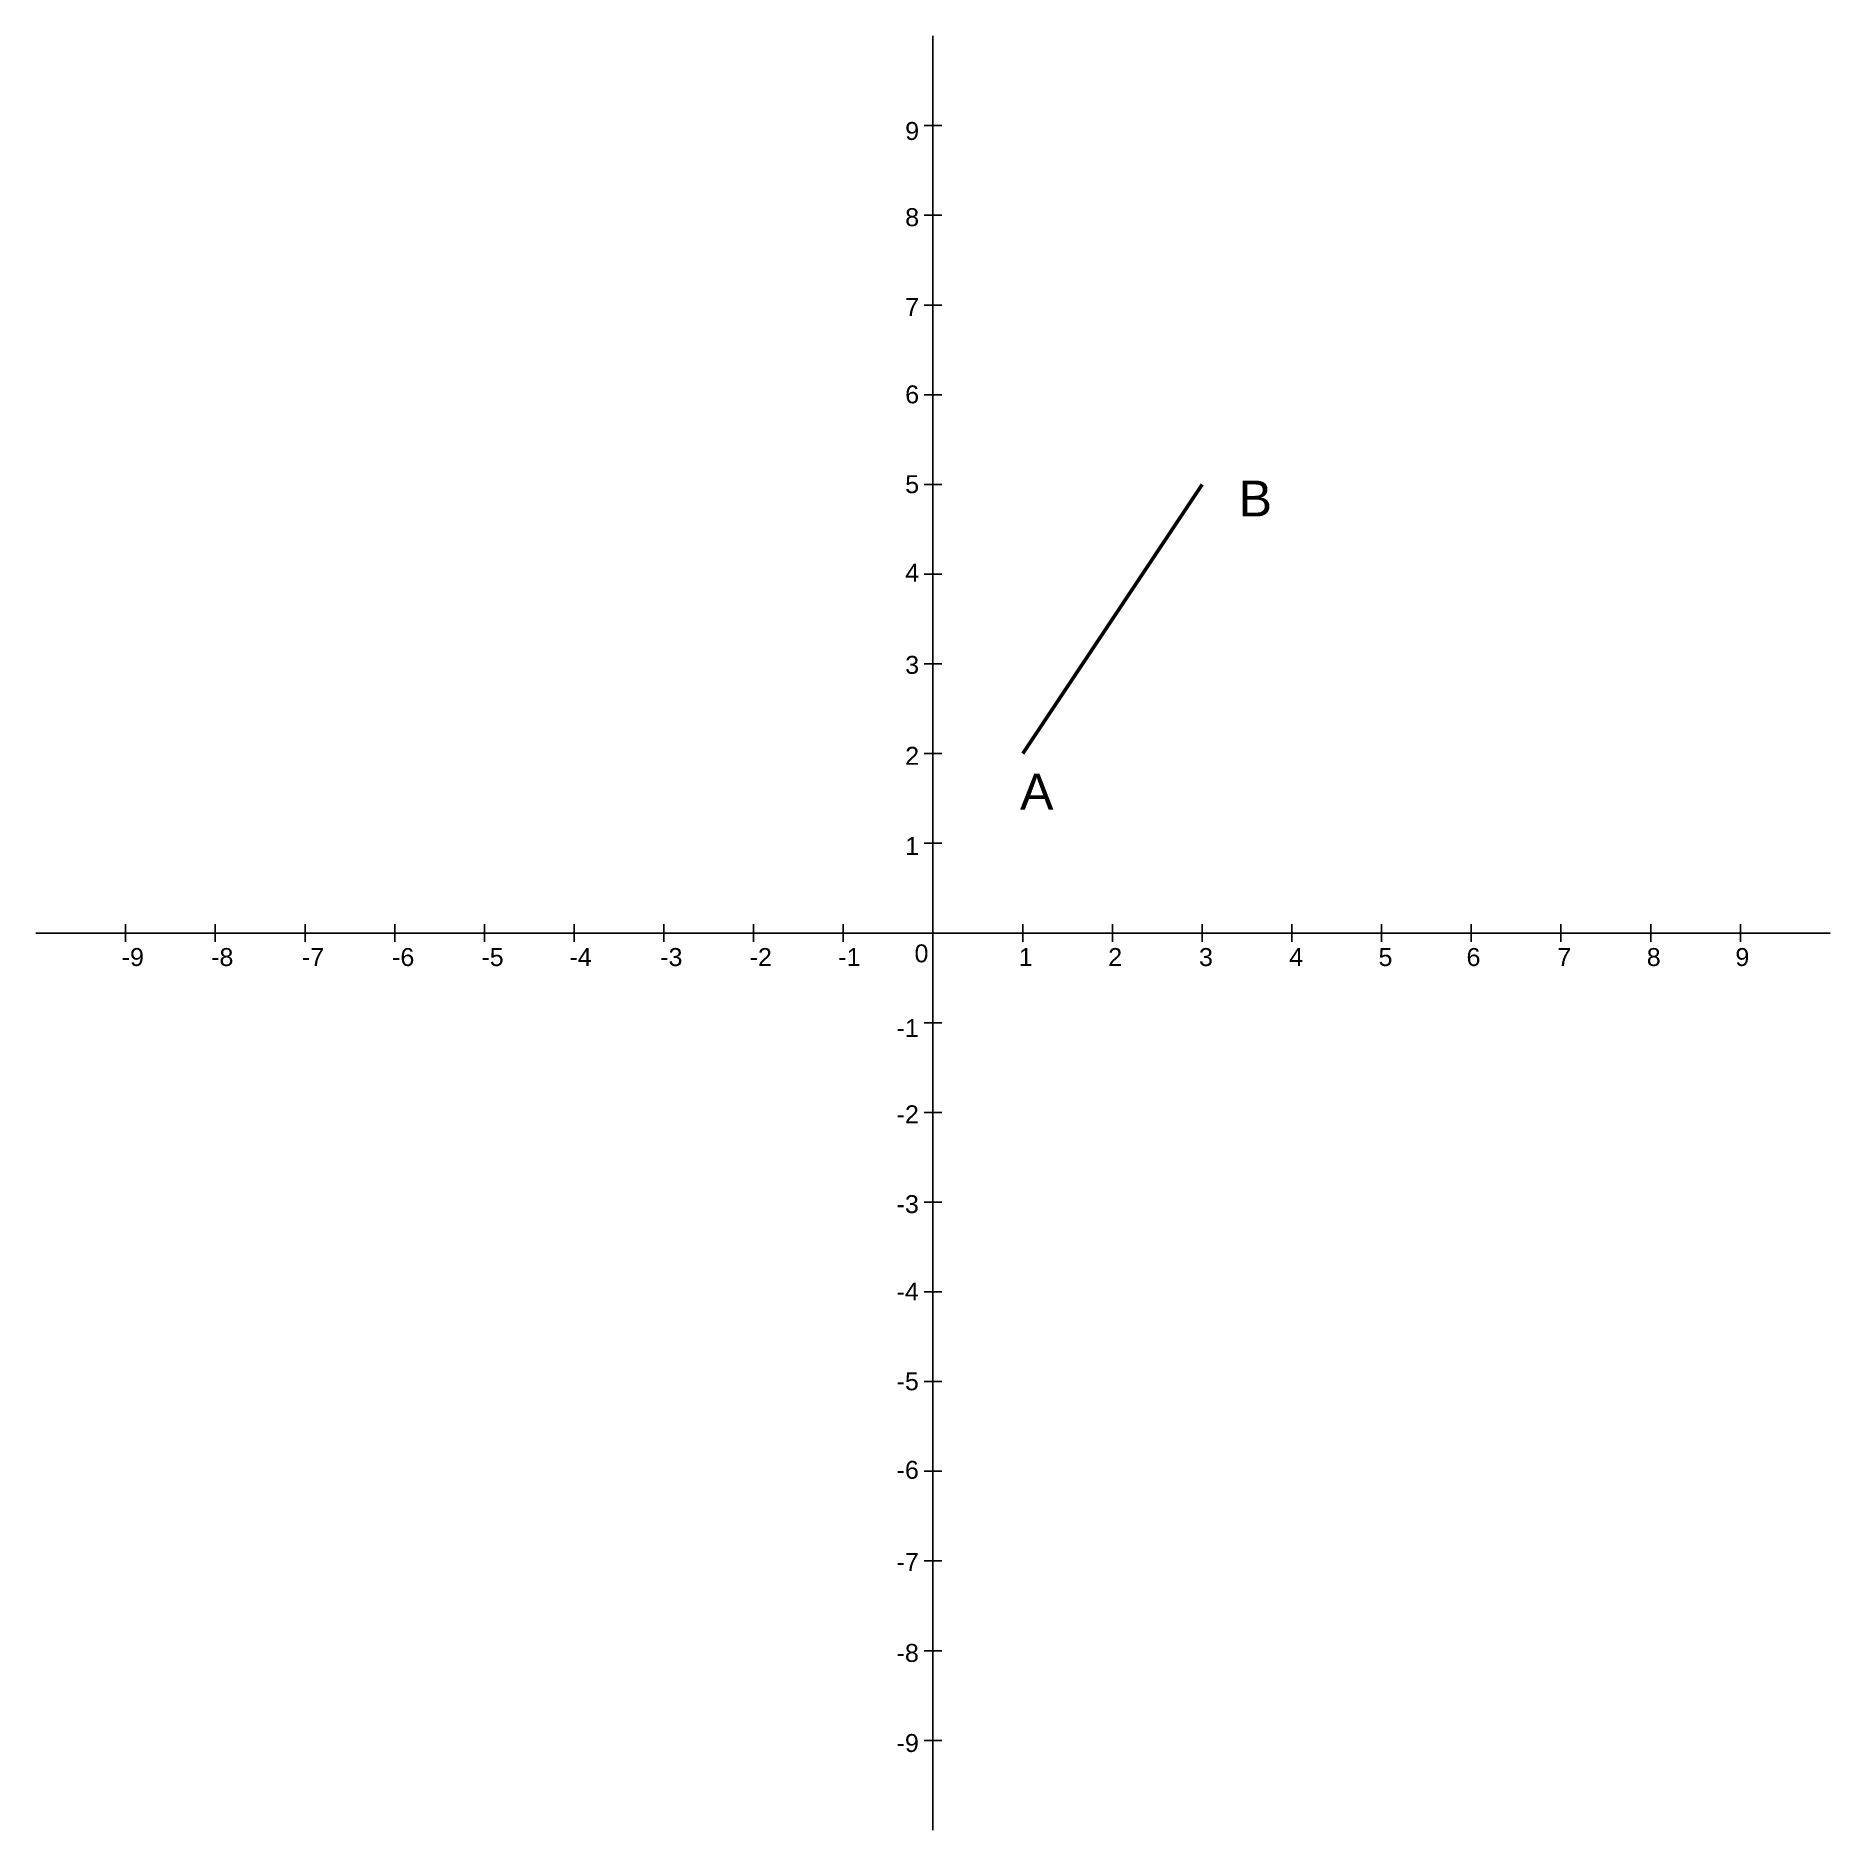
# Model space of a CAD drawing. Header units: inches. Extents: x -10 to 10, y -10 to 10.
import ezdxf

# ---------------------------------------------------------------- set-up
doc = ezdxf.new("R2010")
doc.units = ezdxf.units.IN
doc.header["$MEASUREMENT"] = 0
doc.styles.get("Standard").update_dxf_attribs({"font": 'arial.ttf'})

# ---------------------------------------------------------------- blocks, each defined once
blk = doc.blocks.new('*U1')
blk.add_line((1, -0.1), (1, 0.1))
blk = doc.blocks.new('*U2')
at = {"color": 0, "linetype": 'ByBlock', "lineweight": -2, "transparency": 16777216, "extrusion": (0, -1, -2.22045e-16)}
for p in [(0, 0), (1, 0), (2, 0), (3, 0), (4, 0), (5, 0), (6, 0), (7, 0), (8, 0)]:
    blk.add_blockref('*U1', p, dxfattribs=at)
blk = doc.blocks.new('*U3')
blk.add_line((1, -0.1), (1, 0.1))
blk = doc.blocks.new('*U4')
at = {"color": 0, "linetype": 'ByBlock', "lineweight": -2, "transparency": 16777216, "extrusion": (0, -1, -2.22045e-16)}
for p in [(0, 0), (1, 0), (2, 0), (3, 0), (4, 0), (5, 0), (6, 0), (7, 0), (8, 0)]:
    blk.add_blockref('*U3', p, dxfattribs=at)
blk = doc.blocks.new('*U5')
blk.add_line((1, -0.1), (1, 0.1))
blk = doc.blocks.new('*U6')
at = {"color": 0, "linetype": 'ByBlock', "lineweight": -2, "transparency": 16777216, "extrusion": (0, -1, -2.22045e-16)}
for p in [(0, 0), (1, 0), (2, 0), (3, 0), (4, 0), (5, 0), (6, 0), (7, 0), (8, 0)]:
    blk.add_blockref('*U5', p, dxfattribs=at)
blk = doc.blocks.new('*U7')
blk.add_line((1, -0.1), (1, 0.1))
blk = doc.blocks.new('*U8')
at = {"color": 0, "linetype": 'ByBlock', "lineweight": -2, "transparency": 16777216, "extrusion": (0, -1, -2.22045e-16)}
for p in [(-10, 0), (-9, 0), (-8, 0), (-7, 0), (-6, 0), (-5, 0), (-4, 0), (-3, 0), (-2, 0)]:
    blk.add_blockref('*U7', p, dxfattribs=at)

msp = doc.modelspace()

# ---------------------------------------------------------------- linework, layer by layer
for p, q in [((0, 0), (0, 10)), ((-10, 0), (0, 0)), ((0, 0), (10, 0)), ((0, -10), (0, 0))]:
    msp.add_line(p, q)
at = {"lineweight": 50}
msp.add_line((1, 2), (3, 5), dxfattribs=at)
msp.add_open_spline([(6.973, 0, -9.575), (5.661, 0, -7.317), (7.958, 0, -8.56)], degree=2)

# ---------------------------------------------------------------- block references
at = {"extrusion": (-1, 6.12323e-17, -2.22045e-16), "rotation": 180}
for name, p in [('*U4', (0, 0)), ('*U6', (10, 0))]:
    msp.add_blockref(name, p, dxfattribs=at)
at = {"extrusion": (0, 1, -2.22045e-16), "rotation": 180}
for name in ['*U8', '*U2']:
    msp.add_blockref(name, (0, 0), dxfattribs=at)

# ---------------------------------------------------------------- texts
at = {"attachment_point": 1}
for s, width, insert, char_height in [('9', 0.2, (-0.31, 9.04), 0.2), ('8', 0.2, (-0.31, 8.079), 0.2), ('7', 0.2, (-0.31, 7.078), 0.2), ('6', 0.2, (-0.31, 6.104), 0.2), ('5', 0.2, (-0.31, 5.103), 0.2), ('B', 0.47303, (3.407, 5.043), 0.4), ('4', 0.2, (-0.31, 4.116), 0.2), ('3', 0.2, (-0.31, 3.089), 0.2), ('2', 0.2, (-0.31, 2.075), 0.2), ('A', 0.4541, (0.97, 1.776), 0.4), ('1', 0.2, (-0.31, 1.071), 0.2), ('-9', 0.2, (-9.044, -0.168), 0.2), ('-8', 0.2, (-8.047, -0.168), 0.2), ('-7', 0.2, (-7.035, -0.168), 0.2), ('-6', 0.2, (-6.03, -0.168), 0.2), ('-5', 0.2, (-5.034, -0.168), 0.2), ('-4', 0.2, (-4.053, -0.168), 0.2), ('-3', 0.2, (-3.041, -0.168), 0.2), ('-2', 0.2, (-2.044, -0.168), 0.2), ('-1', 0.2, (-1.056, -0.168), 0.2), ('0', 0.36064, (-0.206, -0.127), 0.2), ('1', 0.2, (0.956, -0.168), 0.2), ('2', 0.2, (1.953, -0.168), 0.2), ('3', 0.2, (2.965, -0.168), 0.2), ('4', 0.2, (3.97, -0.168), 0.2), ('5', 0.2, (4.966, -0.168), 0.2), ('6', 0.2, (5.947, -0.168), 0.2), ('7', 0.2, (6.959, -0.168), 0.2), ('8', 0.2, (7.956, -0.168), 0.2), ('9', 0.2, (8.944, -0.168), 0.2), ('-1', 0.2, (-0.406, -0.96), 0.2), ('-2', 0.2, (-0.406, -1.921), 0.2), ('-3', 0.2, (-0.406, -2.922), 0.2), ('-4', 0.2, (-0.406, -3.896), 0.2), ('-5', 0.2, (-0.406, -4.897), 0.2), ('-6', 0.2, (-0.406, -5.884), 0.2), ('-7', 0.2, (-0.406, -6.911), 0.2), ('-8', 0.2, (-0.406, -7.925), 0.2), ('-9', 0.2, (-0.406, -8.929), 0.2)]:
    msp.add_mtext_dynamic_manual_height_columns(s, width=width, gutter_width=1, heights=[0], dxfattribs=dict(at, insert=insert, char_height=char_height))

doc.saveas('drawing.dxf')
